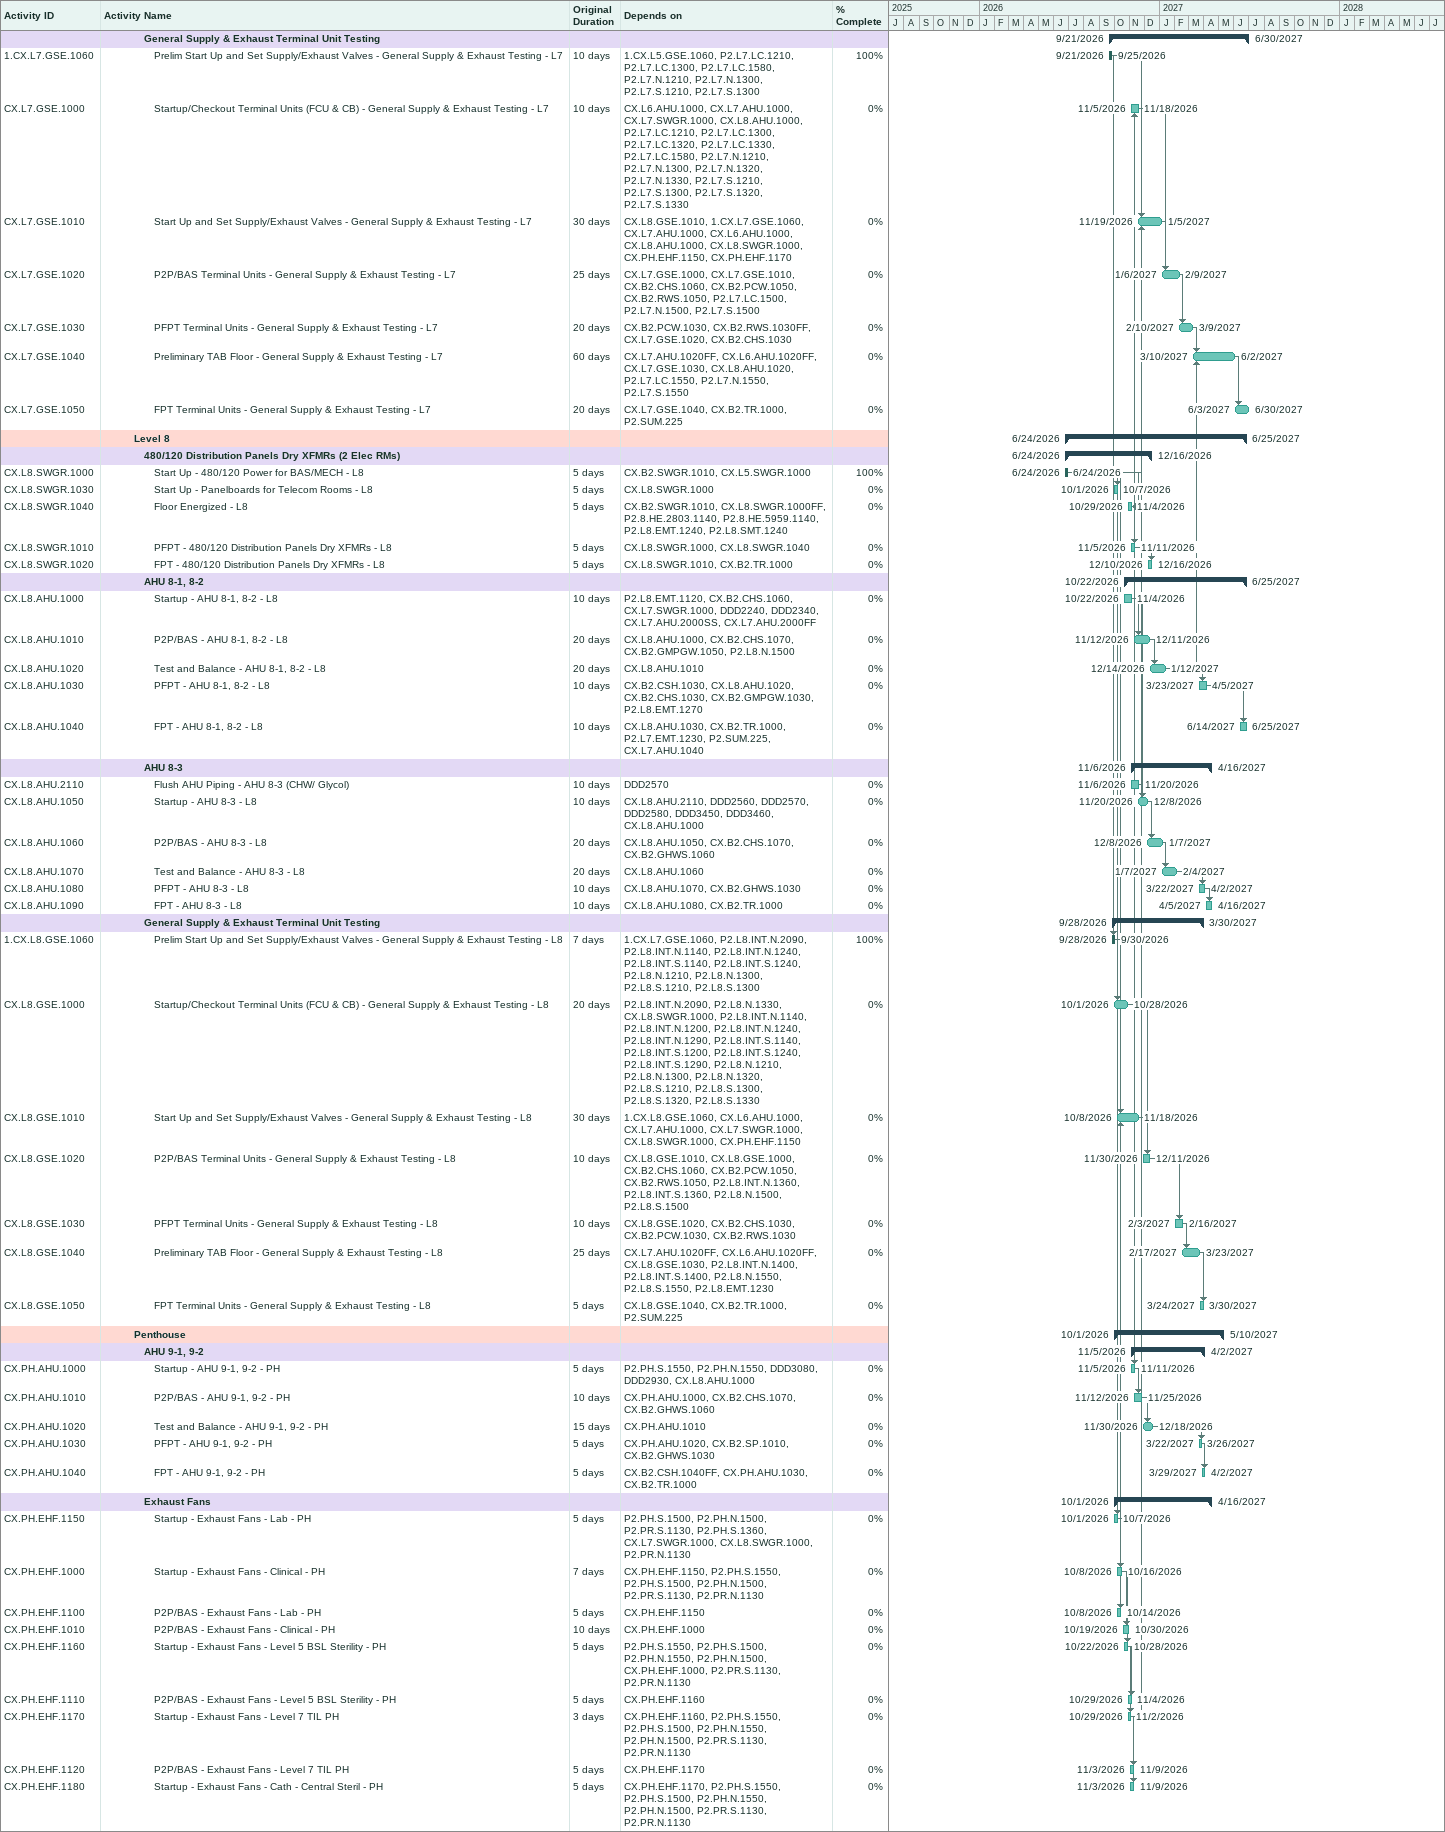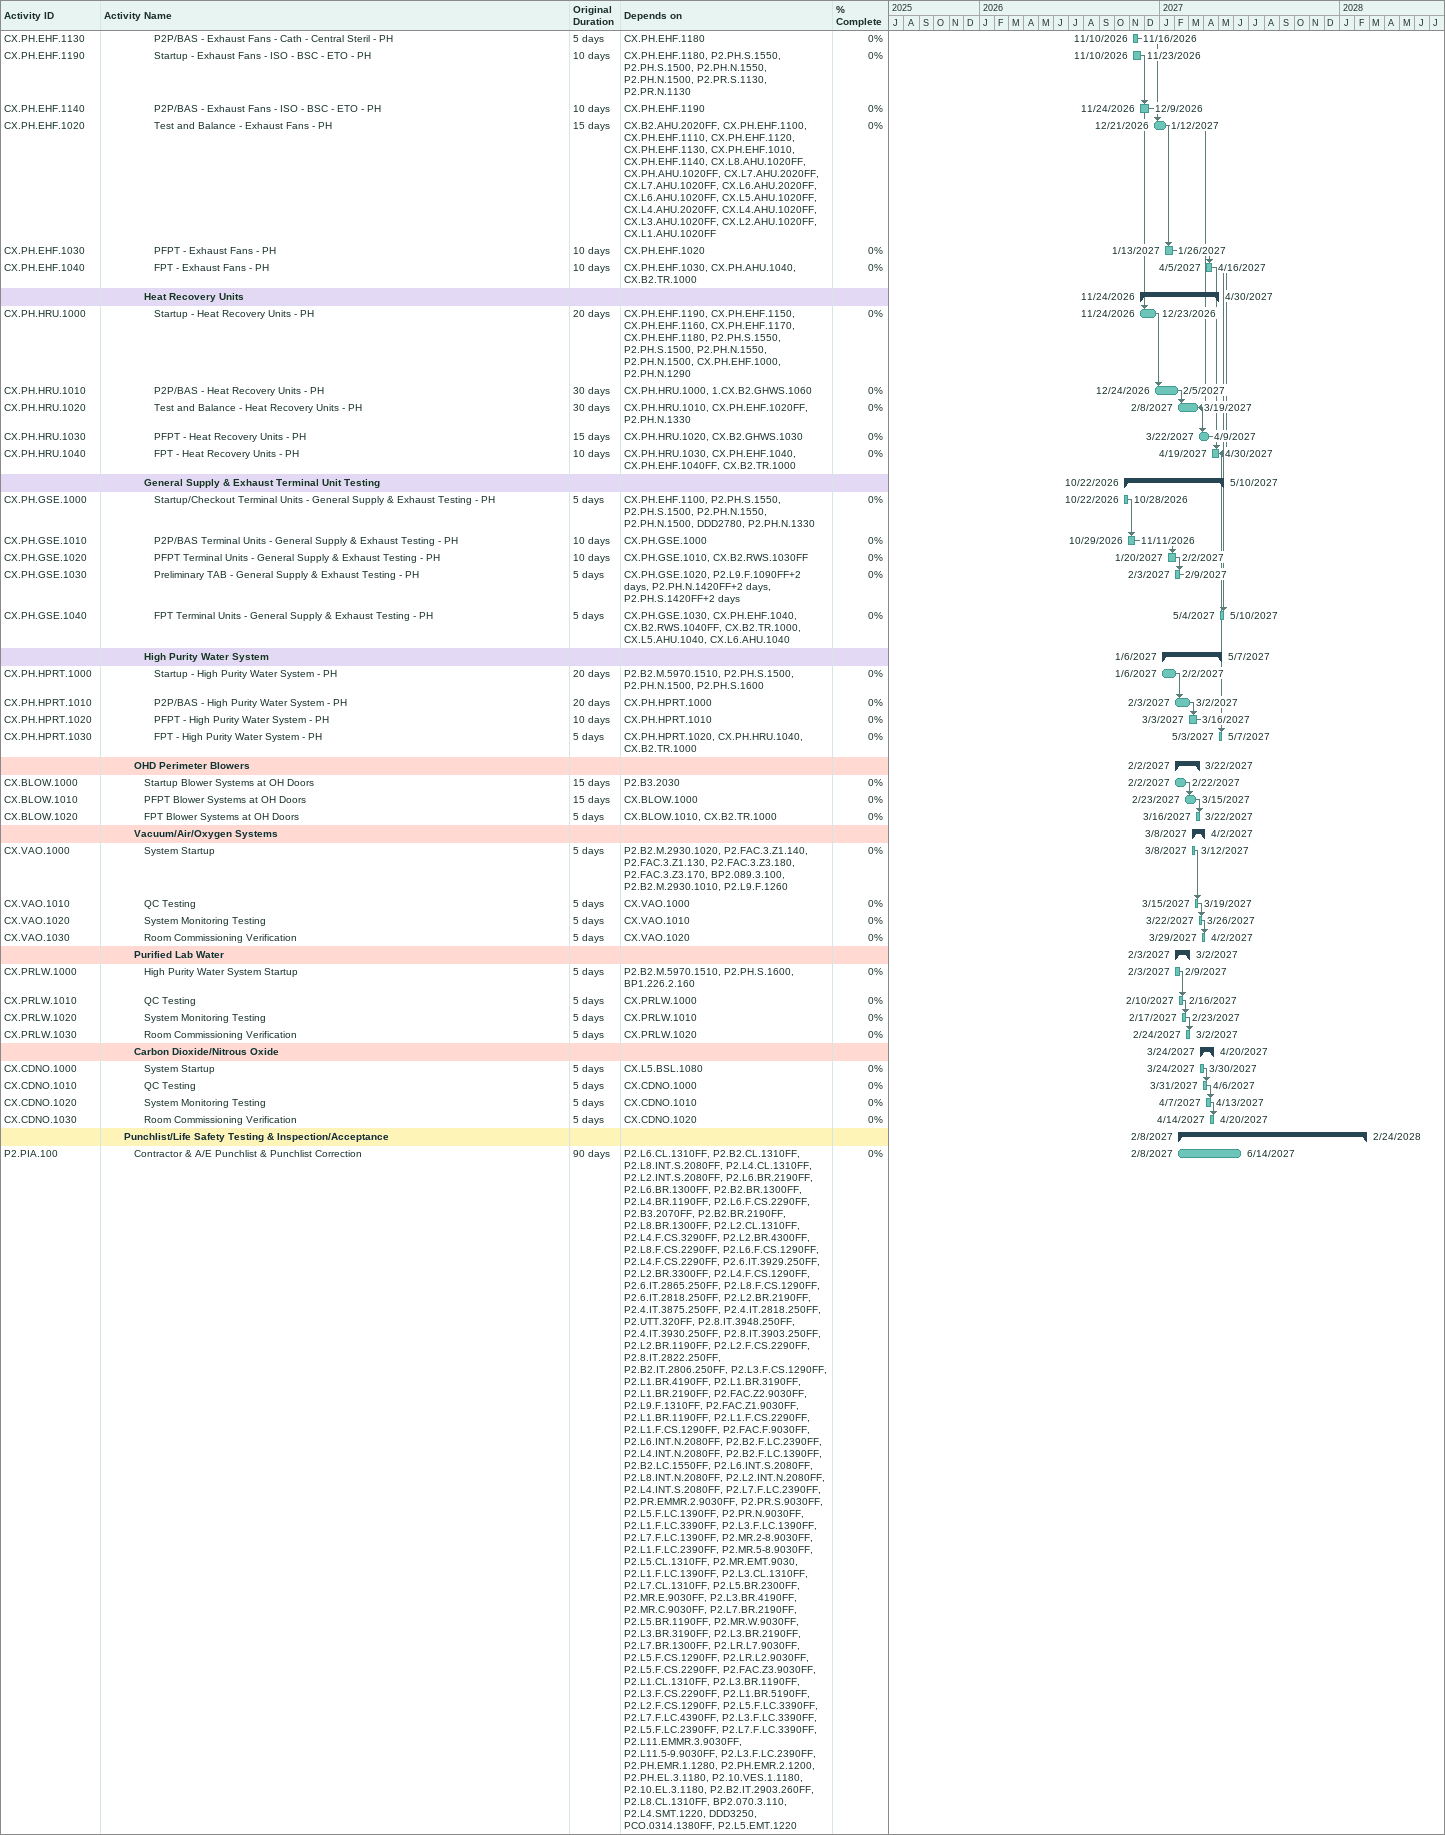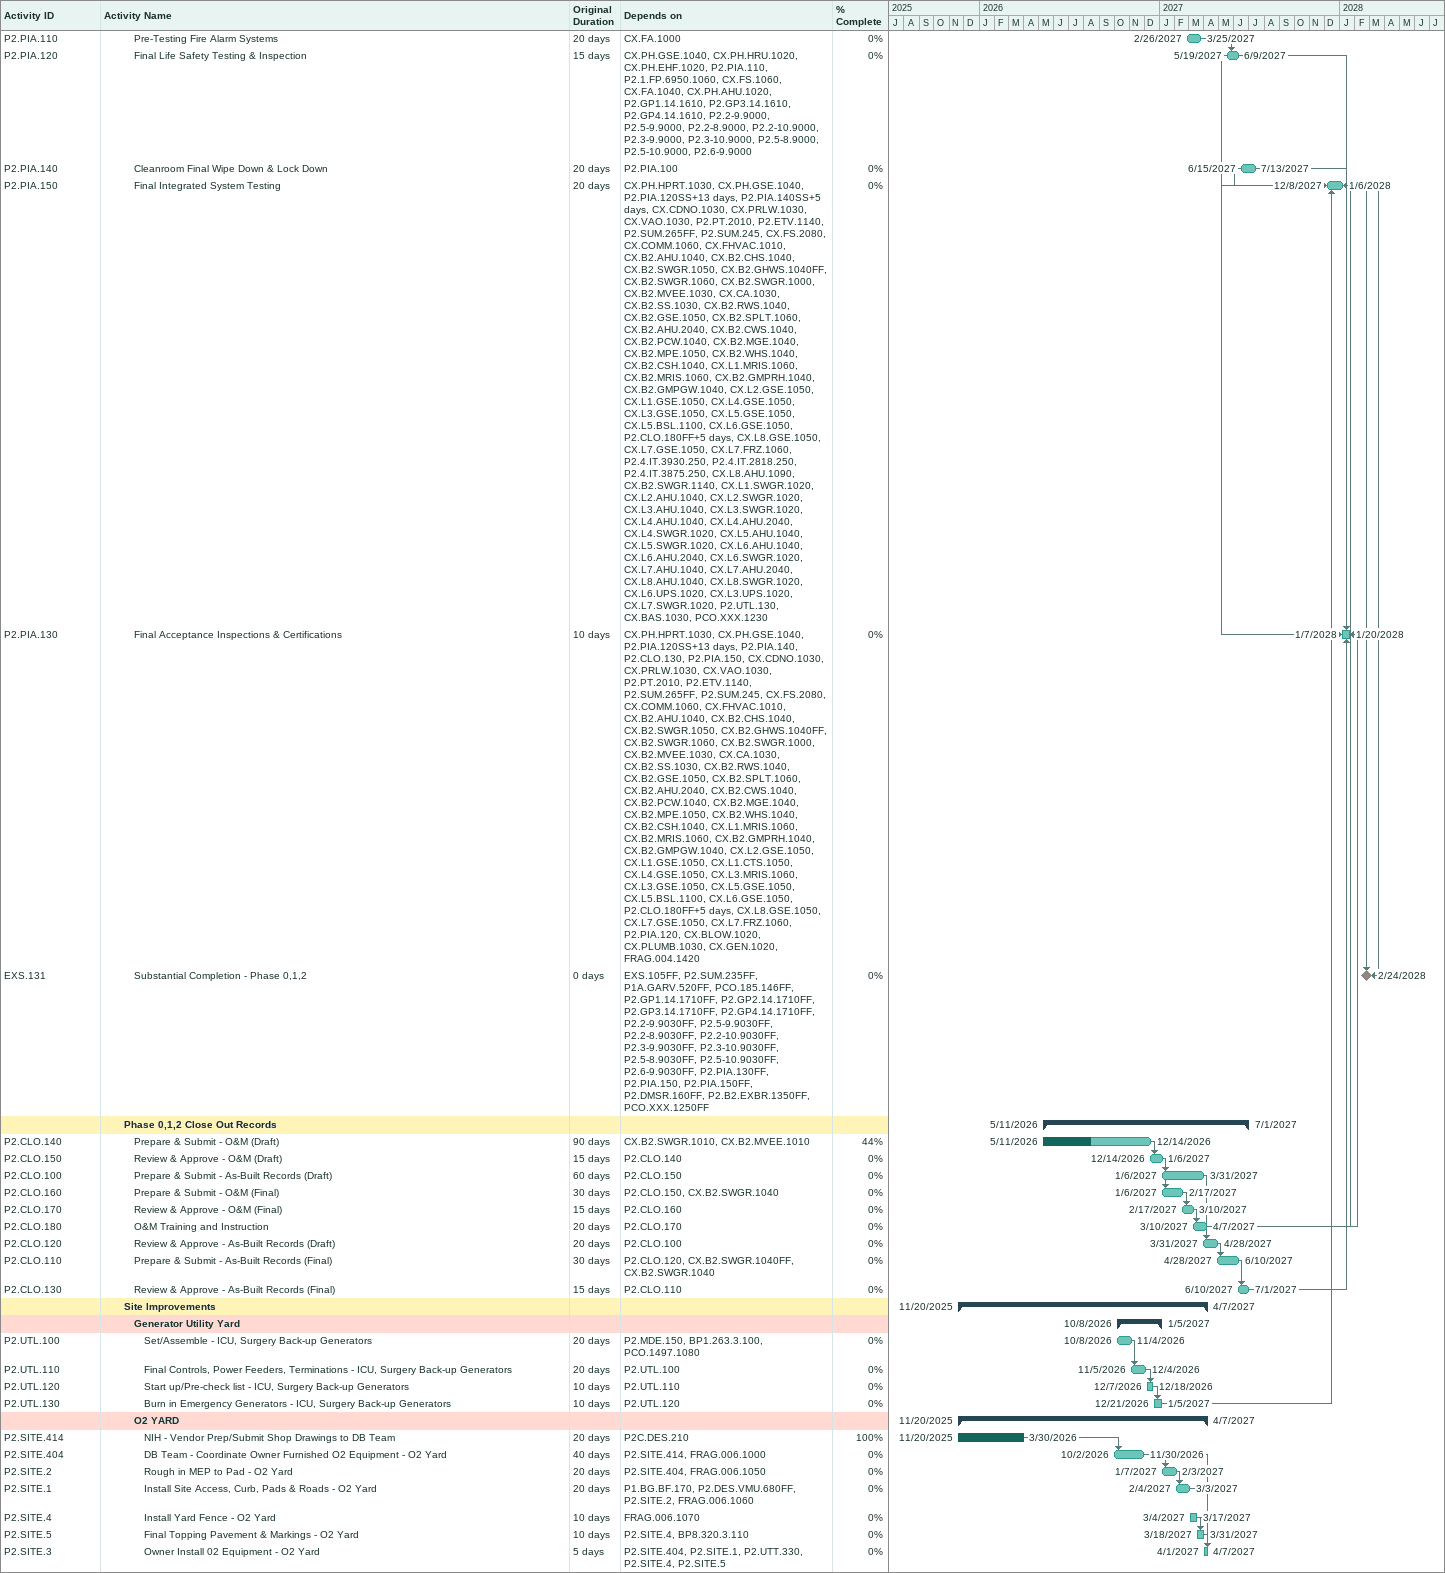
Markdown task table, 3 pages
| ID | Level | Task | Original duration | Start | Finish | Predecessors | % complete |
|---|---|---|---|---|---|---|---|
|  | 5 | **General Supply & Exhaust Terminal Unit Testing** |  | 2026-09-21 | 2027-06-30 |  |  |
| 1.CX.L7.GSE.1060 | 6 | Prelim Start Up and Set Supply/Exhaust Valves - General Supply & Exhaust Testing - L7 | 10d | 2026-09-21 | 2026-09-25 | 1.CX.L5.GSE.1060, P2.L7.LC.1210, P2.L7.LC.1300, P2.L7.LC.1580, P2.L7.N.1210, P2.L7.N.1300, P2.L7.S.1210, P2.L7.S.1300 | 100 |
| CX.L7.GSE.1000 | 6 | Startup/Checkout Terminal Units (FCU & CB) - General Supply & Exhaust Testing - L7 | 10d | 2026-11-05 | 2026-11-18 | CX.L6.AHU.1000, CX.L7.AHU.1000, CX.L7.SWGR.1000, CX.L8.AHU.1000, P2.L7.LC.1210, P2.L7.LC.1300, P2.L7.LC.1320, P2.L7.LC.1330, P2.L7.LC.1580, P2.L7.N.1210, P2.L7.N.1300, P2.L7.N.1320, P2.L7.N.1330, P2.L7.S.1210, P2.L7.S.1300, P2.L7.S.1320, P2.L7.S.1330 | 0 |
| CX.L7.GSE.1010 | 6 | Start Up and Set Supply/Exhaust Valves - General Supply & Exhaust Testing - L7 | 30d | 2026-11-19 | 2027-01-05 | CX.L8.GSE.1010, 1.CX.L7.GSE.1060, CX.L7.AHU.1000, CX.L6.AHU.1000, CX.L8.AHU.1000, CX.L8.SWGR.1000, CX.PH.EHF.1150, CX.PH.EHF.1170 | 0 |
| CX.L7.GSE.1020 | 6 | P2P/BAS Terminal Units - General Supply & Exhaust Testing - L7 | 25d | 2027-01-06 | 2027-02-09 | CX.L7.GSE.1000, CX.L7.GSE.1010, CX.B2.CHS.1060, CX.B2.PCW.1050, CX.B2.RWS.1050, P2.L7.LC.1500, P2.L7.N.1500, P2.L7.S.1500 | 0 |
| CX.L7.GSE.1030 | 6 | PFPT Terminal Units - General Supply & Exhaust Testing - L7 | 20d | 2027-02-10 | 2027-03-09 | CX.B2.PCW.1030, CX.B2.RWS.1030FF, CX.L7.GSE.1020, CX.B2.CHS.1030 | 0 |
| CX.L7.GSE.1040 | 6 | Preliminary TAB Floor - General Supply & Exhaust Testing - L7 | 60d | 2027-03-10 | 2027-06-02 | CX.L7.AHU.1020FF, CX.L6.AHU.1020FF, CX.L7.GSE.1030, CX.L8.AHU.1020, P2.L7.LC.1550, P2.L7.N.1550, P2.L7.S.1550 | 0 |
| CX.L7.GSE.1050 | 6 | FPT Terminal Units - General Supply & Exhaust Testing - L7 | 20d | 2027-06-03 | 2027-06-30 | CX.L7.GSE.1040, CX.B2.TR.1000, P2.SUM.225 | 0 |
|  | 4 | **Level 8** |  | 2026-06-24 | 2027-06-25 |  |  |
|  | 5 | **480/120 Distribution Panels Dry XFMRs (2 Elec RMs)** |  | 2026-06-24 | 2026-12-16 |  |  |
| CX.L8.SWGR.1000 | 6 | Start Up - 480/120 Power for BAS/MECH - L8 | 5d | 2026-06-24 | 2026-06-24 | CX.B2.SWGR.1010, CX.L5.SWGR.1000 | 100 |
| CX.L8.SWGR.1030 | 6 | Start Up - Panelboards for Telecom Rooms - L8 | 5d | 2026-10-01 | 2026-10-07 | CX.L8.SWGR.1000 | 0 |
| CX.L8.SWGR.1040 | 6 | Floor Energized - L8 | 5d | 2026-10-29 | 2026-11-04 | CX.B2.SWGR.1010, CX.L8.SWGR.1000FF, P2.8.HE.2803.1140, P2.8.HE.5959.1140, P2.L8.EMT.1240, P2.L8.SMT.1240 | 0 |
| CX.L8.SWGR.1010 | 6 | PFPT - 480/120 Distribution Panels Dry XFMRs - L8 | 5d | 2026-11-05 | 2026-11-11 | CX.L8.SWGR.1000, CX.L8.SWGR.1040 | 0 |
| CX.L8.SWGR.1020 | 6 | FPT - 480/120 Distribution Panels Dry XFMRs - L8 | 5d | 2026-12-10 | 2026-12-16 | CX.L8.SWGR.1010, CX.B2.TR.1000 | 0 |
|  | 5 | **AHU 8-1, 8-2** |  | 2026-10-22 | 2027-06-25 |  |  |
| CX.L8.AHU.1000 | 6 | Startup - AHU 8-1, 8-2 - L8 | 10d | 2026-10-22 | 2026-11-04 | P2.L8.EMT.1120, CX.B2.CHS.1060, CX.L7.SWGR.1000, DDD2240, DDD2340, CX.L7.AHU.2000SS, CX.L7.AHU.2000FF | 0 |
| CX.L8.AHU.1010 | 6 | P2P/BAS - AHU 8-1, 8-2 - L8 | 20d | 2026-11-12 | 2026-12-11 | CX.L8.AHU.1000, CX.B2.CHS.1070, CX.B2.GMPGW.1050, P2.L8.N.1500 | 0 |
| CX.L8.AHU.1020 | 6 | Test and Balance - AHU 8-1, 8-2 - L8 | 20d | 2026-12-14 | 2027-01-12 | CX.L8.AHU.1010 | 0 |
| CX.L8.AHU.1030 | 6 | PFPT - AHU 8-1, 8-2 - L8 | 10d | 2027-03-23 | 2027-04-05 | CX.B2.CSH.1030, CX.L8.AHU.1020, CX.B2.CHS.1030, CX.B2.GMPGW.1030, P2.L8.EMT.1270 | 0 |
| CX.L8.AHU.1040 | 6 | FPT - AHU 8-1, 8-2 - L8 | 10d | 2027-06-14 | 2027-06-25 | CX.L8.AHU.1030, CX.B2.TR.1000, P2.L7.EMT.1230, P2.SUM.225, CX.L7.AHU.1040 | 0 |
|  | 5 | **AHU 8-3** |  | 2026-11-06 | 2027-04-16 |  |  |
| CX.L8.AHU.2110 | 6 | Flush AHU Piping - AHU 8-3 (CHW/ Glycol) | 10d | 2026-11-06 | 2026-11-20 | DDD2570 | 0 |
| CX.L8.AHU.1050 | 6 | Startup - AHU 8-3 - L8 | 10d | 2026-11-20 | 2026-12-08 | CX.L8.AHU.2110, DDD2560, DDD2570, DDD2580, DDD3450, DDD3460, CX.L8.AHU.1000 | 0 |
| CX.L8.AHU.1060 | 6 | P2P/BAS - AHU 8-3 - L8 | 20d | 2026-12-08 | 2027-01-07 | CX.L8.AHU.1050, CX.B2.CHS.1070, CX.B2.GHWS.1060 | 0 |
| CX.L8.AHU.1070 | 6 | Test and Balance - AHU 8-3 - L8 | 20d | 2027-01-07 | 2027-02-04 | CX.L8.AHU.1060 | 0 |
| CX.L8.AHU.1080 | 6 | PFPT - AHU 8-3 - L8 | 10d | 2027-03-22 | 2027-04-02 | CX.L8.AHU.1070, CX.B2.GHWS.1030 | 0 |
| CX.L8.AHU.1090 | 6 | FPT - AHU 8-3 - L8 | 10d | 2027-04-05 | 2027-04-16 | CX.L8.AHU.1080, CX.B2.TR.1000 | 0 |
|  | 5 | **General Supply & Exhaust Terminal Unit Testing** |  | 2026-09-28 | 2027-03-30 |  |  |
| 1.CX.L8.GSE.1060 | 6 | Prelim Start Up and Set Supply/Exhaust Valves - General Supply & Exhaust Testing - L8 | 7d | 2026-09-28 | 2026-09-30 | 1.CX.L7.GSE.1060, P2.L8.INT.N.2090, P2.L8.INT.N.1140, P2.L8.INT.N.1240, P2.L8.INT.S.1140, P2.L8.INT.S.1240, P2.L8.N.1210, P2.L8.N.1300, P2.L8.S.1210, P2.L8.S.1300 | 100 |
| CX.L8.GSE.1000 | 6 | Startup/Checkout Terminal Units (FCU & CB) - General Supply & Exhaust Testing - L8 | 20d | 2026-10-01 | 2026-10-28 | P2.L8.INT.N.2090, P2.L8.N.1330, CX.L8.SWGR.1000, P2.L8.INT.N.1140, P2.L8.INT.N.1200, P2.L8.INT.N.1240, P2.L8.INT.N.1290, P2.L8.INT.S.1140, P2.L8.INT.S.1200, P2.L8.INT.S.1240, P2.L8.INT.S.1290, P2.L8.N.1210, P2.L8.N.1300, P2.L8.N.1320, P2.L8.S.1210, P2.L8.S.1300, P2.L8.S.1320, P2.L8.S.1330 | 0 |
| CX.L8.GSE.1010 | 6 | Start Up and Set Supply/Exhaust Valves - General Supply & Exhaust Testing - L8 | 30d | 2026-10-08 | 2026-11-18 | 1.CX.L8.GSE.1060, CX.L6.AHU.1000, CX.L7.AHU.1000, CX.L7.SWGR.1000, CX.L8.SWGR.1000, CX.PH.EHF.1150 | 0 |
| CX.L8.GSE.1020 | 6 | P2P/BAS Terminal Units - General Supply & Exhaust Testing - L8 | 10d | 2026-11-30 | 2026-12-11 | CX.L8.GSE.1010, CX.L8.GSE.1000, CX.B2.CHS.1060, CX.B2.PCW.1050, CX.B2.RWS.1050, P2.L8.INT.N.1360, P2.L8.INT.S.1360, P2.L8.N.1500, P2.L8.S.1500 | 0 |
| CX.L8.GSE.1030 | 6 | PFPT Terminal Units - General Supply & Exhaust Testing - L8 | 10d | 2027-02-03 | 2027-02-16 | CX.L8.GSE.1020, CX.B2.CHS.1030, CX.B2.PCW.1030, CX.B2.RWS.1030 | 0 |
| CX.L8.GSE.1040 | 6 | Preliminary TAB Floor - General Supply & Exhaust Testing - L8 | 25d | 2027-02-17 | 2027-03-23 | CX.L7.AHU.1020FF, CX.L6.AHU.1020FF, CX.L8.GSE.1030, P2.L8.INT.N.1400, P2.L8.INT.S.1400, P2.L8.N.1550, P2.L8.S.1550, P2.L8.EMT.1230 | 0 |
| CX.L8.GSE.1050 | 6 | FPT Terminal Units - General Supply & Exhaust Testing - L8 | 5d | 2027-03-24 | 2027-03-30 | CX.L8.GSE.1040, CX.B2.TR.1000, P2.SUM.225 | 0 |
|  | 4 | **Penthouse** |  | 2026-10-01 | 2027-05-10 |  |  |
|  | 5 | **AHU 9-1, 9-2** |  | 2026-11-05 | 2027-04-02 |  |  |
| CX.PH.AHU.1000 | 6 | Startup - AHU 9-1, 9-2 - PH | 5d | 2026-11-05 | 2026-11-11 | P2.PH.S.1550, P2.PH.N.1550, DDD3080, DDD2930, CX.L8.AHU.1000 | 0 |
| CX.PH.AHU.1010 | 6 | P2P/BAS - AHU 9-1, 9-2 - PH | 10d | 2026-11-12 | 2026-11-25 | CX.PH.AHU.1000, CX.B2.CHS.1070, CX.B2.GHWS.1060 | 0 |
| CX.PH.AHU.1020 | 6 | Test and Balance - AHU 9-1, 9-2 - PH | 15d | 2026-11-30 | 2026-12-18 | CX.PH.AHU.1010 | 0 |
| CX.PH.AHU.1030 | 6 | PFPT - AHU 9-1, 9-2 - PH | 5d | 2027-03-22 | 2027-03-26 | CX.PH.AHU.1020, CX.B2.SP.1010, CX.B2.GHWS.1030 | 0 |
| CX.PH.AHU.1040 | 6 | FPT - AHU 9-1, 9-2 - PH | 5d | 2027-03-29 | 2027-04-02 | CX.B2.CSH.1040FF, CX.PH.AHU.1030, CX.B2.TR.1000 | 0 |
|  | 5 | **Exhaust Fans** |  | 2026-10-01 | 2027-04-16 |  |  |
| CX.PH.EHF.1150 | 6 | Startup - Exhaust Fans - Lab - PH | 5d | 2026-10-01 | 2026-10-07 | P2.PH.S.1500, P2.PH.N.1500, P2.PR.S.1130, P2.PH.S.1360, CX.L7.SWGR.1000, CX.L8.SWGR.1000, P2.PR.N.1130 | 0 |
| CX.PH.EHF.1000 | 6 | Startup - Exhaust Fans - Clinical - PH | 7d | 2026-10-08 | 2026-10-16 | CX.PH.EHF.1150, P2.PH.S.1550, P2.PH.S.1500, P2.PH.N.1500, P2.PR.S.1130, P2.PR.N.1130 | 0 |
| CX.PH.EHF.1100 | 6 | P2P/BAS - Exhaust Fans - Lab - PH | 5d | 2026-10-08 | 2026-10-14 | CX.PH.EHF.1150 | 0 |
| CX.PH.EHF.1010 | 6 | P2P/BAS - Exhaust Fans - Clinical - PH | 10d | 2026-10-19 | 2026-10-30 | CX.PH.EHF.1000 | 0 |
| CX.PH.EHF.1160 | 6 | Startup - Exhaust Fans - Level 5 BSL Sterility - PH | 5d | 2026-10-22 | 2026-10-28 | P2.PH.S.1550, P2.PH.S.1500, P2.PH.N.1550, P2.PH.N.1500, CX.PH.EHF.1000, P2.PR.S.1130, P2.PR.N.1130 | 0 |
| CX.PH.EHF.1110 | 6 | P2P/BAS - Exhaust Fans - Level 5 BSL Sterility - PH | 5d | 2026-10-29 | 2026-11-04 | CX.PH.EHF.1160 | 0 |
| CX.PH.EHF.1170 | 6 | Startup - Exhaust Fans - Level 7 TIL PH | 3d | 2026-10-29 | 2026-11-02 | CX.PH.EHF.1160, P2.PH.S.1550, P2.PH.S.1500, P2.PH.N.1550, P2.PH.N.1500, P2.PR.S.1130, P2.PR.N.1130 | 0 |
| CX.PH.EHF.1120 | 6 | P2P/BAS - Exhaust Fans - Level 7 TIL PH | 5d | 2026-11-03 | 2026-11-09 | CX.PH.EHF.1170 | 0 |
| CX.PH.EHF.1180 | 6 | Startup - Exhaust Fans - Cath - Central Steril - PH | 5d | 2026-11-03 | 2026-11-09 | CX.PH.EHF.1170, P2.PH.S.1550, P2.PH.S.1500, P2.PH.N.1550, P2.PH.N.1500, P2.PR.S.1130, P2.PR.N.1130 | 0 |
| CX.PH.EHF.1130 | 6 | P2P/BAS - Exhaust Fans - Cath - Central Steril - PH | 5d | 2026-11-10 | 2026-11-16 | CX.PH.EHF.1180 | 0 |
| CX.PH.EHF.1190 | 6 | Startup - Exhaust Fans - ISO - BSC - ETO - PH | 10d | 2026-11-10 | 2026-11-23 | CX.PH.EHF.1180, P2.PH.S.1550, P2.PH.S.1500, P2.PH.N.1550, P2.PH.N.1500, P2.PR.S.1130, P2.PR.N.1130 | 0 |
| CX.PH.EHF.1140 | 6 | P2P/BAS - Exhaust Fans - ISO - BSC - ETO - PH | 10d | 2026-11-24 | 2026-12-09 | CX.PH.EHF.1190 | 0 |
| CX.PH.EHF.1020 | 6 | Test and Balance - Exhaust Fans - PH | 15d | 2026-12-21 | 2027-01-12 | CX.B2.AHU.2020FF, CX.PH.EHF.1100, CX.PH.EHF.1110, CX.PH.EHF.1120, CX.PH.EHF.1130, CX.PH.EHF.1010, CX.PH.EHF.1140, CX.L8.AHU.1020FF, CX.PH.AHU.1020FF, CX.L7.AHU.2020FF, CX.L7.AHU.1020FF, CX.L6.AHU.2020FF, CX.L6.AHU.1020FF, CX.L5.AHU.1020FF, CX.L4.AHU.2020FF, CX.L4.AHU.1020FF, CX.L3.AHU.1020FF, CX.L2.AHU.1020FF, CX.L1.AHU.1020FF | 0 |
| CX.PH.EHF.1030 | 6 | PFPT - Exhaust Fans - PH | 10d | 2027-01-13 | 2027-01-26 | CX.PH.EHF.1020 | 0 |
| CX.PH.EHF.1040 | 6 | FPT - Exhaust Fans - PH | 10d | 2027-04-05 | 2027-04-16 | CX.PH.EHF.1030, CX.PH.AHU.1040, CX.B2.TR.1000 | 0 |
|  | 5 | **Heat Recovery Units** |  | 2026-11-24 | 2027-04-30 |  |  |
| CX.PH.HRU.1000 | 6 | Startup - Heat Recovery Units - PH | 20d | 2026-11-24 | 2026-12-23 | CX.PH.EHF.1190, CX.PH.EHF.1150, CX.PH.EHF.1160, CX.PH.EHF.1170, CX.PH.EHF.1180, P2.PH.S.1550, P2.PH.S.1500, P2.PH.N.1550, P2.PH.N.1500, CX.PH.EHF.1000, P2.PH.N.1290 | 0 |
| CX.PH.HRU.1010 | 6 | P2P/BAS - Heat Recovery Units - PH | 30d | 2026-12-24 | 2027-02-05 | CX.PH.HRU.1000, 1.CX.B2.GHWS.1060 | 0 |
| CX.PH.HRU.1020 | 6 | Test and Balance - Heat Recovery Units - PH | 30d | 2027-02-08 | 2027-03-19 | CX.PH.HRU.1010, CX.PH.EHF.1020FF, P2.PH.N.1330 | 0 |
| CX.PH.HRU.1030 | 6 | PFPT - Heat Recovery Units - PH | 15d | 2027-03-22 | 2027-04-09 | CX.PH.HRU.1020, CX.B2.GHWS.1030 | 0 |
| CX.PH.HRU.1040 | 6 | FPT - Heat Recovery Units - PH | 10d | 2027-04-19 | 2027-04-30 | CX.PH.HRU.1030, CX.PH.EHF.1040, CX.PH.EHF.1040FF, CX.B2.TR.1000 | 0 |
|  | 5 | **General Supply & Exhaust Terminal Unit Testing** |  | 2026-10-22 | 2027-05-10 |  |  |
| CX.PH.GSE.1000 | 6 | Startup/Checkout Terminal Units - General Supply & Exhaust Testing - PH | 5d | 2026-10-22 | 2026-10-28 | CX.PH.EHF.1100, P2.PH.S.1550, P2.PH.S.1500, P2.PH.N.1550, P2.PH.N.1500, DDD2780, P2.PH.N.1330 | 0 |
| CX.PH.GSE.1010 | 6 | P2P/BAS Terminal Units - General Supply & Exhaust Testing - PH | 10d | 2026-10-29 | 2026-11-11 | CX.PH.GSE.1000 | 0 |
| CX.PH.GSE.1020 | 6 | PFPT Terminal Units - General Supply & Exhaust Testing - PH | 10d | 2027-01-20 | 2027-02-02 | CX.PH.GSE.1010, CX.B2.RWS.1030FF | 0 |
| CX.PH.GSE.1030 | 6 | Preliminary TAB - General Supply & Exhaust Testing - PH | 5d | 2027-02-03 | 2027-02-09 | CX.PH.GSE.1020, P2.L9.F.1090FF+2d, P2.PH.N.1420FF+2d, P2.PH.S.1420FF+2d | 0 |
| CX.PH.GSE.1040 | 6 | FPT Terminal Units - General Supply & Exhaust Testing - PH | 5d | 2027-05-04 | 2027-05-10 | CX.PH.GSE.1030, CX.PH.EHF.1040, CX.B2.RWS.1040FF, CX.B2.TR.1000, CX.L5.AHU.1040, CX.L6.AHU.1040 | 0 |
|  | 5 | **High Purity Water System** |  | 2027-01-06 | 2027-05-07 |  |  |
| CX.PH.HPRT.1000 | 6 | Startup - High Purity Water System - PH | 20d | 2027-01-06 | 2027-02-02 | P2.B2.M.5970.1510, P2.PH.S.1500, P2.PH.N.1500, P2.PH.S.1600 | 0 |
| CX.PH.HPRT.1010 | 6 | P2P/BAS - High Purity Water System - PH | 20d | 2027-02-03 | 2027-03-02 | CX.PH.HPRT.1000 | 0 |
| CX.PH.HPRT.1020 | 6 | PFPT - High Purity Water System - PH | 10d | 2027-03-03 | 2027-03-16 | CX.PH.HPRT.1010 | 0 |
| CX.PH.HPRT.1030 | 6 | FPT - High Purity Water System - PH | 5d | 2027-05-03 | 2027-05-07 | CX.PH.HPRT.1020, CX.PH.HRU.1040, CX.B2.TR.1000 | 0 |
|  | 4 | **OHD Perimeter Blowers** |  | 2027-02-02 | 2027-03-22 |  |  |
| CX.BLOW.1000 | 5 | Startup Blower Systems at OH Doors | 15d | 2027-02-02 | 2027-02-22 | P2.B3.2030 | 0 |
| CX.BLOW.1010 | 5 | PFPT Blower Systems at OH Doors | 15d | 2027-02-23 | 2027-03-15 | CX.BLOW.1000 | 0 |
| CX.BLOW.1020 | 5 | FPT Blower Systems at OH Doors | 5d | 2027-03-16 | 2027-03-22 | CX.BLOW.1010, CX.B2.TR.1000 | 0 |
|  | 4 | **Vacuum/Air/Oxygen Systems** |  | 2027-03-08 | 2027-04-02 |  |  |
| CX.VAO.1000 | 5 | System Startup | 5d | 2027-03-08 | 2027-03-12 | P2.B2.M.2930.1020, P2.FAC.3.Z1.140, P2.FAC.3.Z1.130, P2.FAC.3.Z3.180, P2.FAC.3.Z3.170, BP2.089.3.100, P2.B2.M.2930.1010, P2.L9.F.1260 | 0 |
| CX.VAO.1010 | 5 | QC Testing | 5d | 2027-03-15 | 2027-03-19 | CX.VAO.1000 | 0 |
| CX.VAO.1020 | 5 | System Monitoring Testing | 5d | 2027-03-22 | 2027-03-26 | CX.VAO.1010 | 0 |
| CX.VAO.1030 | 5 | Room Commissioning Verification | 5d | 2027-03-29 | 2027-04-02 | CX.VAO.1020 | 0 |
|  | 4 | **Purified Lab Water** |  | 2027-02-03 | 2027-03-02 |  |  |
| CX.PRLW.1000 | 5 | High Purity Water System Startup | 5d | 2027-02-03 | 2027-02-09 | P2.B2.M.5970.1510, P2.PH.S.1600, BP1.226.2.160 | 0 |
| CX.PRLW.1010 | 5 | QC Testing | 5d | 2027-02-10 | 2027-02-16 | CX.PRLW.1000 | 0 |
| CX.PRLW.1020 | 5 | System Monitoring Testing | 5d | 2027-02-17 | 2027-02-23 | CX.PRLW.1010 | 0 |
| CX.PRLW.1030 | 5 | Room Commissioning Verification | 5d | 2027-02-24 | 2027-03-02 | CX.PRLW.1020 | 0 |
|  | 4 | **Carbon Dioxide/Nitrous Oxide** |  | 2027-03-24 | 2027-04-20 |  |  |
| CX.CDNO.1000 | 5 | System Startup | 5d | 2027-03-24 | 2027-03-30 | CX.L5.BSL.1080 | 0 |
| CX.CDNO.1010 | 5 | QC Testing | 5d | 2027-03-31 | 2027-04-06 | CX.CDNO.1000 | 0 |
| CX.CDNO.1020 | 5 | System Monitoring Testing | 5d | 2027-04-07 | 2027-04-13 | CX.CDNO.1010 | 0 |
| CX.CDNO.1030 | 5 | Room Commissioning Verification | 5d | 2027-04-14 | 2027-04-20 | CX.CDNO.1020 | 0 |
|  | 3 | **Punchlist/Life Safety Testing & Inspection/Acceptance** |  | 2027-02-08 | 2028-02-24 |  |  |
| P2.PIA.100 | 4 | Contractor & A/E Punchlist & Punchlist Correction | 90d | 2027-02-08 | 2027-06-14 | P2.L6.CL.1310FF, P2.B2.CL.1310FF, P2.L8.INT.S.2080FF, P2.L4.CL.1310FF, P2.L2.INT.S.2080FF, P2.L6.BR.2190FF, P2.L6.BR.1300FF, P2.B2.BR.1300FF, P2.L4.BR.1190FF, P2.L6.F.CS.2290FF, P2.B3.2070FF, P2.B2.BR.2190FF, P2.L8.BR.1300FF, P2.L2.CL.1310FF, P2.L4.F.CS.3290FF, P2.L2.BR.4300FF, P2.L8.F.CS.2290FF, P2.L6.F.CS.1290FF, P2.L4.F.CS.2290FF, P2.6.IT.3929.250FF, P2.L2.BR.3300FF, P2.L4.F.CS.1290FF, P2.6.IT.2865.250FF, P2.L8.F.CS.1290FF, P2.6.IT.2818.250FF, P2.L2.BR.2190FF, P2.4.IT.3875.250FF, P2.4.IT.2818.250FF, P2.UTT.320FF, P2.8.IT.3948.250FF, P2.4.IT.3930.250FF, P2.8.IT.3903.250FF, P2.L2.BR.1190FF, P2.L2.F.CS.2290FF, P2.8.IT.2822.250FF, P2.B2.IT.2806.250FF, P2.L3.F.CS.1290FF, P2.L1.BR.4190FF, P2.L1.BR.3190FF, P2.L1.BR.2190FF, P2.FAC.Z2.9030FF, P2.L9.F.1310FF, P2.FAC.Z1.9030FF, P2.L1.BR.1190FF, P2.L1.F.CS.2290FF, P2.L1.F.CS.1290FF, P2.FAC.F.9030FF, P2.L6.INT.N.2080FF, P2.B2.F.LC.2390FF, P2.L4.INT.N.2080FF, P2.B2.F.LC.1390FF, P2.B2.LC.1550FF, P2.L6.INT.S.2080FF, P2.L8.INT.N.2080FF, P2.L2.INT.N.2080FF, P2.L4.INT.S.2080FF, P2.L7.F.LC.2390FF, P2.PR.EMMR.2.9030FF, P2.PR.S.9030FF, P2.L5.F.LC.1390FF, P2.PR.N.9030FF, P2.L1.F.LC.3390FF, P2.L3.F.LC.1390FF, P2.L7.F.LC.1390FF, P2.MR.2-8.9030FF, P2.L1.F.LC.2390FF, P2.MR.5-8.9030FF, P2.L5.CL.1310FF, P2.MR.EMT.9030, P2.L1.F.LC.1390FF, P2.L3.CL.1310FF, P2.L7.CL.1310FF, P2.L5.BR.2300FF, P2.MR.E.9030FF, P2.L3.BR.4190FF, P2.MR.C.9030FF, P2.L7.BR.2190FF, P2.L5.BR.1190FF, P2.MR.W.9030FF, P2.L3.BR.3190FF, P2.L3.BR.2190FF, P2.L7.BR.1300FF, P2.LR.L7.9030FF, P2.L5.F.CS.1290FF, P2.LR.L2.9030FF, P2.L5.F.CS.2290FF, P2.FAC.Z3.9030FF, P2.L1.CL.1310FF, P2.L3.BR.1190FF, P2.L3.F.CS.2290FF, P2.L1.BR.5190FF, P2.L2.F.CS.1290FF, P2.L5.F.LC.3390FF, P2.L7.F.LC.4390FF, P2.L3.F.LC.3390FF, P2.L5.F.LC.2390FF, P2.L7.F.LC.3390FF, P2.L11.EMMR.3.9030FF, P2.L11.5-9.9030FF, P2.L3.F.LC.2390FF, P2.PH.EMR.1.1280, P2.PH.EMR.2.1200, P2.PH.EL.3.1180, P2.10.VES.1.1180, P2.10.EL.3.1180, P2.B2.IT.2903.260FF, P2.L8.CL.1310FF, BP2.070.3.110, P2.L4.SMT.1220, DDD3250, PCO.0314.1380FF, P2.L5.EMT.1220 | 0 |
| P2.PIA.110 | 4 | Pre-Testing Fire Alarm Systems | 20d | 2027-02-26 | 2027-03-25 | CX.FA.1000 | 0 |
| P2.PIA.120 | 4 | Final Life Safety Testing & Inspection | 15d | 2027-05-19 | 2027-06-09 | CX.PH.GSE.1040, CX.PH.HRU.1020, CX.PH.EHF.1020, P2.PIA.110, P2.1.FP.6950.1060, CX.FS.1060, CX.FA.1040, CX.PH.AHU.1020, P2.GP1.14.1610, P2.GP3.14.1610, P2.GP4.14.1610, P2.2-9.9000, P2.5-9.9000, P2.2-8.9000, P2.2-10.9000, P2.3-9.9000, P2.3-10.9000, P2.5-8.9000, P2.5-10.9000, P2.6-9.9000 | 0 |
| P2.PIA.140 | 4 | Cleanroom Final Wipe Down & Lock Down | 20d | 2027-06-15 | 2027-07-13 | P2.PIA.100 | 0 |
| P2.PIA.150 | 4 | Final Integrated System Testing | 20d | 2027-12-08 | 2028-01-06 | CX.PH.HPRT.1030, CX.PH.GSE.1040, P2.PIA.120SS+13d, P2.PIA.140SS+5d, CX.CDNO.1030, CX.PRLW.1030, CX.VAO.1030, P2.PT.2010, P2.ETV.1140, P2.SUM.265FF, P2.SUM.245, CX.FS.2080, CX.COMM.1060, CX.FHVAC.1010, CX.B2.AHU.1040, CX.B2.CHS.1040, CX.B2.SWGR.1050, CX.B2.GHWS.1040FF, CX.B2.SWGR.1060, CX.B2.SWGR.1000, CX.B2.MVEE.1030, CX.CA.1030, CX.B2.SS.1030, CX.B2.RWS.1040, CX.B2.GSE.1050, CX.B2.SPLT.1060, CX.B2.AHU.2040, CX.B2.CWS.1040, CX.B2.PCW.1040, CX.B2.MGE.1040, CX.B2.MPE.1050, CX.B2.WHS.1040, CX.B2.CSH.1040, CX.L1.MRIS.1060, CX.B2.MRIS.1060, CX.B2.GMPRH.1040, CX.B2.GMPGW.1040, CX.L2.GSE.1050, CX.L1.GSE.1050, CX.L4.GSE.1050, CX.L3.GSE.1050, CX.L5.GSE.1050, CX.L5.BSL.1100, CX.L6.GSE.1050, P2.CLO.180FF+5d, CX.L8.GSE.1050, CX.L7.GSE.1050, CX.L7.FRZ.1060, P2.4.IT.3930.250, P2.4.IT.2818.250, P2.4.IT.3875.250, CX.L8.AHU.1090, CX.B2.SWGR.1140, CX.L1.SWGR.1020, CX.L2.AHU.1040, CX.L2.SWGR.1020, CX.L3.AHU.1040, CX.L3.SWGR.1020, CX.L4.AHU.1040, CX.L4.AHU.2040, CX.L4.SWGR.1020, CX.L5.AHU.1040, CX.L5.SWGR.1020, CX.L6.AHU.1040, CX.L6.AHU.2040, CX.L6.SWGR.1020, CX.L7.AHU.1040, CX.L7.AHU.2040, CX.L8.AHU.1040, CX.L8.SWGR.1020, CX.L6.UPS.1020, CX.L3.UPS.1020, CX.L7.SWGR.1020, P2.UTL.130, CX.BAS.1030, PCO.XXX.1230 | 0 |
| P2.PIA.130 | 4 | Final Acceptance Inspections & Certifications | 10d | 2028-01-07 | 2028-01-20 | CX.PH.HPRT.1030, CX.PH.GSE.1040, P2.PIA.120SS+13d, P2.PIA.140, P2.CLO.130, P2.PIA.150, CX.CDNO.1030, CX.PRLW.1030, CX.VAO.1030, P2.PT.2010, P2.ETV.1140, P2.SUM.265FF, P2.SUM.245, CX.FS.2080, CX.COMM.1060, CX.FHVAC.1010, CX.B2.AHU.1040, CX.B2.CHS.1040, CX.B2.SWGR.1050, CX.B2.GHWS.1040FF, CX.B2.SWGR.1060, CX.B2.SWGR.1000, CX.B2.MVEE.1030, CX.CA.1030, CX.B2.SS.1030, CX.B2.RWS.1040, CX.B2.GSE.1050, CX.B2.SPLT.1060, CX.B2.AHU.2040, CX.B2.CWS.1040, CX.B2.PCW.1040, CX.B2.MGE.1040, CX.B2.MPE.1050, CX.B2.WHS.1040, CX.B2.CSH.1040, CX.L1.MRIS.1060, CX.B2.MRIS.1060, CX.B2.GMPRH.1040, CX.B2.GMPGW.1040, CX.L2.GSE.1050, CX.L1.GSE.1050, CX.L1.CTS.1050, CX.L4.GSE.1050, CX.L3.MRIS.1060, CX.L3.GSE.1050, CX.L5.GSE.1050, CX.L5.BSL.1100, CX.L6.GSE.1050, P2.CLO.180FF+5d, CX.L8.GSE.1050, CX.L7.GSE.1050, CX.L7.FRZ.1060, P2.PIA.120, CX.BLOW.1020, CX.PLUMB.1030, CX.GEN.1020, FRAG.004.1420 | 0 |
| EXS.131 | 4 | Substantial Completion - Phase 0,1,2 | 0d | 2028-02-24 | 2028-02-24 | EXS.105FF, P2.SUM.235FF, P1A.GARV.520FF, PCO.185.146FF, P2.GP1.14.1710FF, P2.GP2.14.1710FF, P2.GP3.14.1710FF, P2.GP4.14.1710FF, P2.2-9.9030FF, P2.5-9.9030FF, P2.2-8.9030FF, P2.2-10.9030FF, P2.3-9.9030FF, P2.3-10.9030FF, P2.5-8.9030FF, P2.5-10.9030FF, P2.6-9.9030FF, P2.PIA.130FF, P2.PIA.150, P2.PIA.150FF, P2.DMSR.160FF, P2.B2.EXBR.1350FF, PCO.XXX.1250FF | 0 |
|  | 3 | **Phase 0,1,2 Close Out Records** |  | 2026-05-11 | 2027-07-01 |  |  |
| P2.CLO.140 | 4 | Prepare & Submit - O&M (Draft) | 90d | 2026-05-11 | 2026-12-14 | CX.B2.SWGR.1010, CX.B2.MVEE.1010 | 44 |
| P2.CLO.150 | 4 | Review & Approve - O&M (Draft) | 15d | 2026-12-14 | 2027-01-06 | P2.CLO.140 | 0 |
| P2.CLO.100 | 4 | Prepare & Submit - As-Built Records (Draft) | 60d | 2027-01-06 | 2027-03-31 | P2.CLO.150 | 0 |
| P2.CLO.160 | 4 | Prepare & Submit - O&M (Final) | 30d | 2027-01-06 | 2027-02-17 | P2.CLO.150, CX.B2.SWGR.1040 | 0 |
| P2.CLO.170 | 4 | Review & Approve - O&M (Final) | 15d | 2027-02-17 | 2027-03-10 | P2.CLO.160 | 0 |
| P2.CLO.180 | 4 | O&M Training and Instruction | 20d | 2027-03-10 | 2027-04-07 | P2.CLO.170 | 0 |
| P2.CLO.120 | 4 | Review & Approve - As-Built Records (Draft) | 20d | 2027-03-31 | 2027-04-28 | P2.CLO.100 | 0 |
| P2.CLO.110 | 4 | Prepare & Submit - As-Built Records (Final) | 30d | 2027-04-28 | 2027-06-10 | P2.CLO.120, CX.B2.SWGR.1040FF, CX.B2.SWGR.1040 | 0 |
| P2.CLO.130 | 4 | Review & Approve - As-Built Records (Final) | 15d | 2027-06-10 | 2027-07-01 | P2.CLO.110 | 0 |
|  | 3 | **Site Improvements** |  | 2025-11-20 | 2027-04-07 |  |  |
|  | 4 | **Generator Utility Yard** |  | 2026-10-08 | 2027-01-05 |  |  |
| P2.UTL.100 | 5 | Set/Assemble - ICU, Surgery Back-up Generators | 20d | 2026-10-08 | 2026-11-04 | P2.MDE.150, BP1.263.3.100, PCO.1497.1080 | 0 |
| P2.UTL.110 | 5 | Final Controls, Power Feeders, Terminations - ICU, Surgery Back-up Generators | 20d | 2026-11-05 | 2026-12-04 | P2.UTL.100 | 0 |
| P2.UTL.120 | 5 | Start up/Pre-check list - ICU, Surgery Back-up Generators | 10d | 2026-12-07 | 2026-12-18 | P2.UTL.110 | 0 |
| P2.UTL.130 | 5 | Burn in Emergency Generators - ICU, Surgery Back-up Generators | 10d | 2026-12-21 | 2027-01-05 | P2.UTL.120 | 0 |
|  | 4 | **O2 YARD** |  | 2025-11-20 | 2027-04-07 |  |  |
| P2.SITE.414 | 5 | NIH - Vendor Prep/Submit Shop Drawings to DB Team | 20d | 2025-11-20 | 2026-03-30 | P2C.DES.210 | 100 |
| P2.SITE.404 | 5 | DB Team - Coordinate Owner Furnished O2 Equipment - O2 Yard | 40d | 2026-10-02 | 2026-11-30 | P2.SITE.414, FRAG.006.1000 | 0 |
| P2.SITE.2 | 5 | Rough in MEP to Pad - O2 Yard | 20d | 2027-01-07 | 2027-02-03 | P2.SITE.404, FRAG.006.1050 | 0 |
| P2.SITE.1 | 5 | Install Site Access, Curb, Pads & Roads - O2 Yard | 20d | 2027-02-04 | 2027-03-03 | P1.BG.BF.170, P2.DES.VMU.680FF, P2.SITE.2, FRAG.006.1060 | 0 |
| P2.SITE.4 | 5 | Install Yard Fence - O2 Yard | 10d | 2027-03-04 | 2027-03-17 | FRAG.006.1070 | 0 |
| P2.SITE.5 | 5 | Final Topping Pavement & Markings - O2 Yard | 10d | 2027-03-18 | 2027-03-31 | P2.SITE.4, BP8.320.3.110 | 0 |
| P2.SITE.3 | 5 | Owner Install 02 Equipment - O2 Yard | 5d | 2027-04-01 | 2027-04-07 | P2.SITE.404, P2.SITE.1, P2.UTT.330, P2.SITE.4, P2.SITE.5 | 0 |
